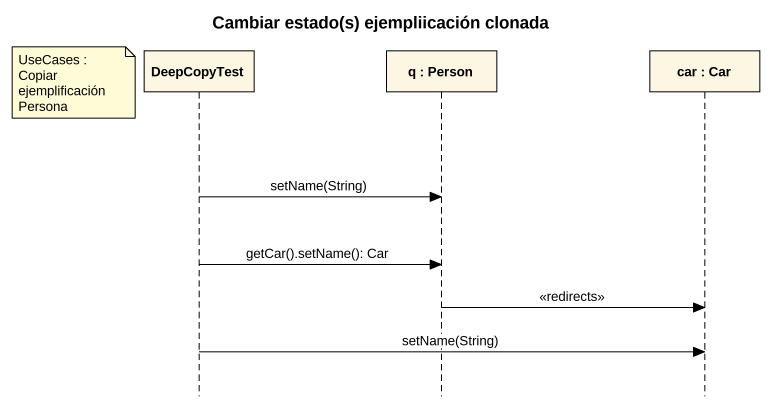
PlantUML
@startuml
title Cambiar estado(s) ejempliicación clonada
hide footbox
participant DeepCopyTest
participant "q : Person" as q
participant "car : Car" as car

note left of DeepCopyTest : UseCases : Copiar ejemplificación Persona
DeepCopyTest -> q : setName(String)
DeepCopyTest -> q : getCar().setName(): Car
q -> car : <<redirects>>
DeepCopyTest -> car : setName(String)
@enduml
